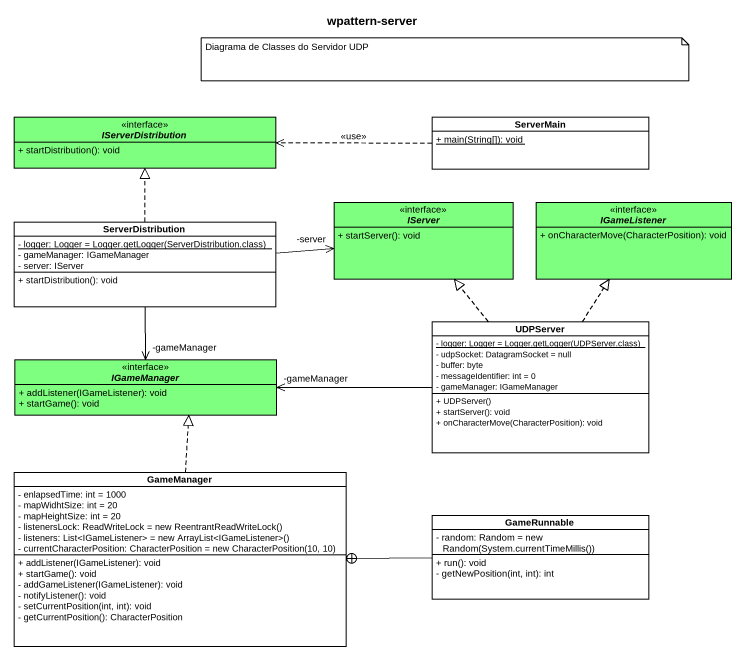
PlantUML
@startuml
title wpattern-server
hide circle
hide empty members
skinparam classAttributeIconSize 0
interface IServerDistribution <<interface>> #7FFF7F {
  + startDistribution(): void
}
class ServerMain {
  {static} + main(String[]): void
}
class ServerDistribution {
  {static} {field} - logger: Logger = Logger.getLogger(ServerDistribution.class)
  - gameManager: IGameManager
  - server: IServer
  + startDistribution(): void
}
interface IServer <<interface>> #7FFF7F {
  + startServer(): void
}
interface IGameListener <<interface>> #7FFF7F {
  + onCharacterMove(CharacterPosition): void
}
class UDPServer {
  {static} {field} - logger: Logger = Logger.getLogger(UDPServer.class)
  - udpSocket: DatagramSocket = null
  - buffer: byte
  - messageIdentifier: int = 0
  - gameManager: IGameManager
  + UDPServer()
  + startServer(): void
  + onCharacterMove(CharacterPosition): void
}
interface IGameManager <<interface>> #7FFF7F {
  + addListener(IGameListener): void
  + startGame(): void
}
class GameManager {
  - enlapsedTime: int = 1000
  - mapWidhtSize: int = 20
  - mapHeightSize: int = 20
  {field} - listenersLock: ReadWriteLock = new ReentrantReadWriteLock()
  {field} - listeners: List<IGameListener> = new ArrayList<IGameListener>()
  {field} - currentCharacterPosition: CharacterPosition = new CharacterPosition(10, 10)
  + addListener(IGameListener): void
  + startGame(): void
  - addGameListener(IGameListener): void
  - notifyListener(): void
  - setCurrentPosition(int, int): void
  - getCurrentPosition(): CharacterPosition
}
class GameRunnable {
  {field} - random: Random = new Random(System.currentTimeMillis())
  + run(): void
  - getNewPosition(int, int): int
}
ServerMain .left.> IServerDistribution : <<use>>
ServerDistribution .up.|> IServerDistribution
ServerDistribution -right-> "-server" IServer
ServerDistribution --> "-gameManager" IGameManager
UDPServer .up.|> IServer
UDPServer .up.|> IGameListener
UDPServer -left-> "-gameManager" IGameManager
GameManager .up.|> IGameManager
GameRunnable -left-+ GameManager
note as N1
  Diagrama de Classes do Servidor UDP
end note
@enduml
